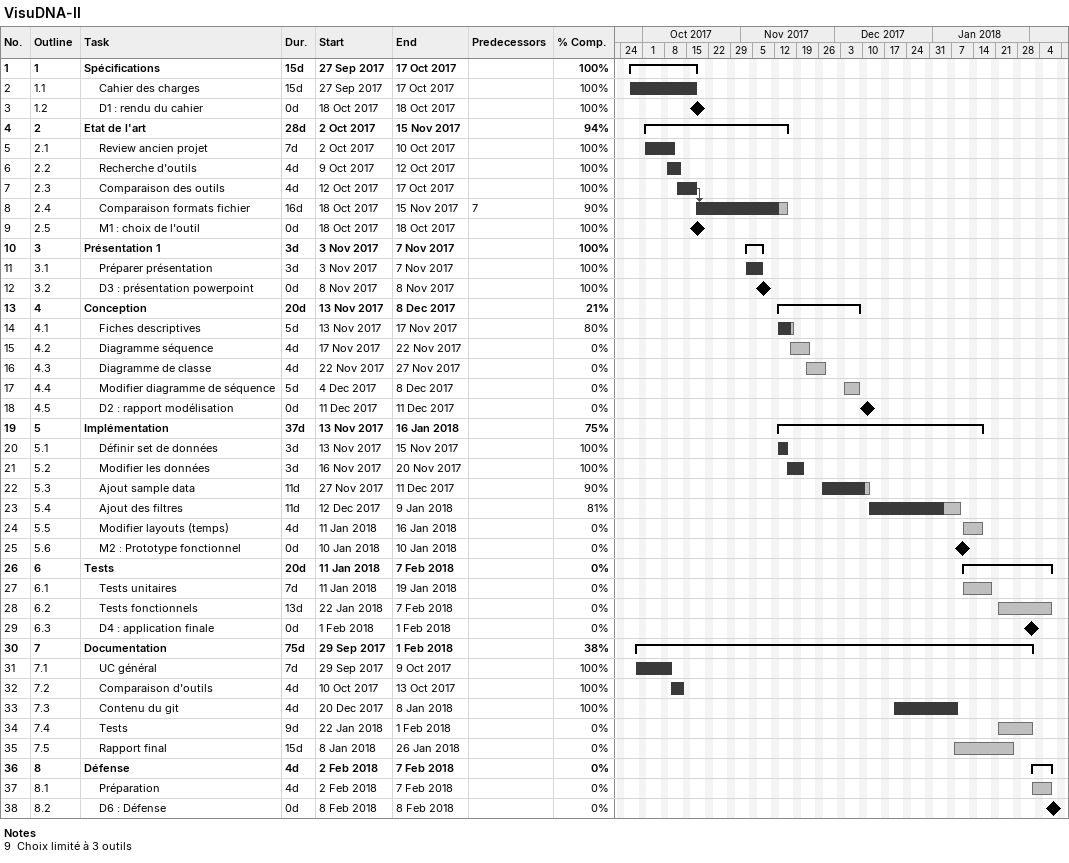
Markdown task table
VisuDNA-II

| ID | WBS | Task | Duration | Start | Finish | Predecessors | % complete |
|---|---|---|---|---|---|---|---|
| 1 | 1 | **Spécifications** | 15d | 2017-09-27 | 2017-10-17 |  | 100 |
| 2 | 1.1 | Cahier des charges | 15d | 2017-09-27 | 2017-10-17 |  | 100 |
| 3 | 1.2 | D1 : rendu du cahier | 0d | 2017-10-18 | 2017-10-18 |  | 100 |
| 4 | 2 | **Etat de l'art** | 28d | 2017-10-02 | 2017-11-15 |  | 94 |
| 5 | 2.1 | Review ancien projet | 7d | 2017-10-02 | 2017-10-10 |  | 100 |
| 6 | 2.2 | Recherche d'outils | 4d | 2017-10-09 | 2017-10-12 |  | 100 |
| 7 | 2.3 | Comparaison des outils | 4d | 2017-10-12 | 2017-10-17 |  | 100 |
| 8 | 2.4 | Comparaison formats fichier | 16d | 2017-10-18 | 2017-11-15 | 7 | 90 |
| 9 | 2.5 | M1 : choix de l'outil | 0d | 2017-10-18 | 2017-10-18 |  | 100 |
| 10 | 3 | **Présentation 1** | 3d | 2017-11-03 | 2017-11-07 |  | 100 |
| 11 | 3.1 | Préparer présentation | 3d | 2017-11-03 | 2017-11-07 |  | 100 |
| 12 | 3.2 | D3 : présentation powerpoint | 0d | 2017-11-08 | 2017-11-08 |  | 100 |
| 13 | 4 | **Conception** | 20d | 2017-11-13 | 2017-12-08 |  | 21 |
| 14 | 4.1 | Fiches descriptives | 5d | 2017-11-13 | 2017-11-17 |  | 80 |
| 15 | 4.2 | Diagramme séquence | 4d | 2017-11-17 | 2017-11-22 |  | 0 |
| 16 | 4.3 | Diagramme de classe | 4d | 2017-11-22 | 2017-11-27 |  | 0 |
| 17 | 4.4 | Modifier diagramme de séquence | 5d | 2017-12-04 | 2017-12-08 |  | 0 |
| 18 | 4.5 | D2 : rapport modélisation | 0d | 2017-12-11 | 2017-12-11 |  | 0 |
| 19 | 5 | **Implémentation** | 37d | 2017-11-13 | 2018-01-16 |  | 75 |
| 20 | 5.1 | Définir set de données | 3d | 2017-11-13 | 2017-11-15 |  | 100 |
| 21 | 5.2 | Modifier les données | 3d | 2017-11-16 | 2017-11-20 |  | 100 |
| 22 | 5.3 | Ajout sample data | 11d | 2017-11-27 | 2017-12-11 |  | 90 |
| 23 | 5.4 | Ajout des filtres | 11d | 2017-12-12 | 2018-01-09 |  | 81 |
| 24 | 5.5 | Modifier layouts (temps) | 4d | 2018-01-11 | 2018-01-16 |  | 0 |
| 25 | 5.6 | M2 : Prototype fonctionnel | 0d | 2018-01-10 | 2018-01-10 |  | 0 |
| 26 | 6 | **Tests** | 20d | 2018-01-11 | 2018-02-07 |  | 0 |
| 27 | 6.1 | Tests unitaires | 7d | 2018-01-11 | 2018-01-19 |  | 0 |
| 28 | 6.2 | Tests fonctionnels | 13d | 2018-01-22 | 2018-02-07 |  | 0 |
| 29 | 6.3 | D4 : application finale | 0d | 2018-02-01 | 2018-02-01 |  | 0 |
| 30 | 7 | **Documentation** | 75d | 2017-09-29 | 2018-02-01 |  | 38 |
| 31 | 7.1 | UC général | 7d | 2017-09-29 | 2017-10-09 |  | 100 |
| 32 | 7.2 | Comparaison d'outils | 4d | 2017-10-10 | 2017-10-13 |  | 100 |
| 33 | 7.3 | Contenu du git | 4d | 2017-12-20 | 2018-01-08 |  | 100 |
| 34 | 7.4 | Tests | 9d | 2018-01-22 | 2018-02-01 |  | 0 |
| 35 | 7.5 | Rapport final | 15d | 2018-01-08 | 2018-01-26 |  | 0 |
| 36 | 8 | **Défense** | 4d | 2018-02-02 | 2018-02-07 |  | 0 |
| 37 | 8.1 | Préparation | 4d | 2018-02-02 | 2018-02-07 |  | 0 |
| 38 | 8.2 | D6 : Défense | 0d | 2018-02-08 | 2018-02-08 |  | 0 |

Notes
- 9: Choix limité à 3 outils
